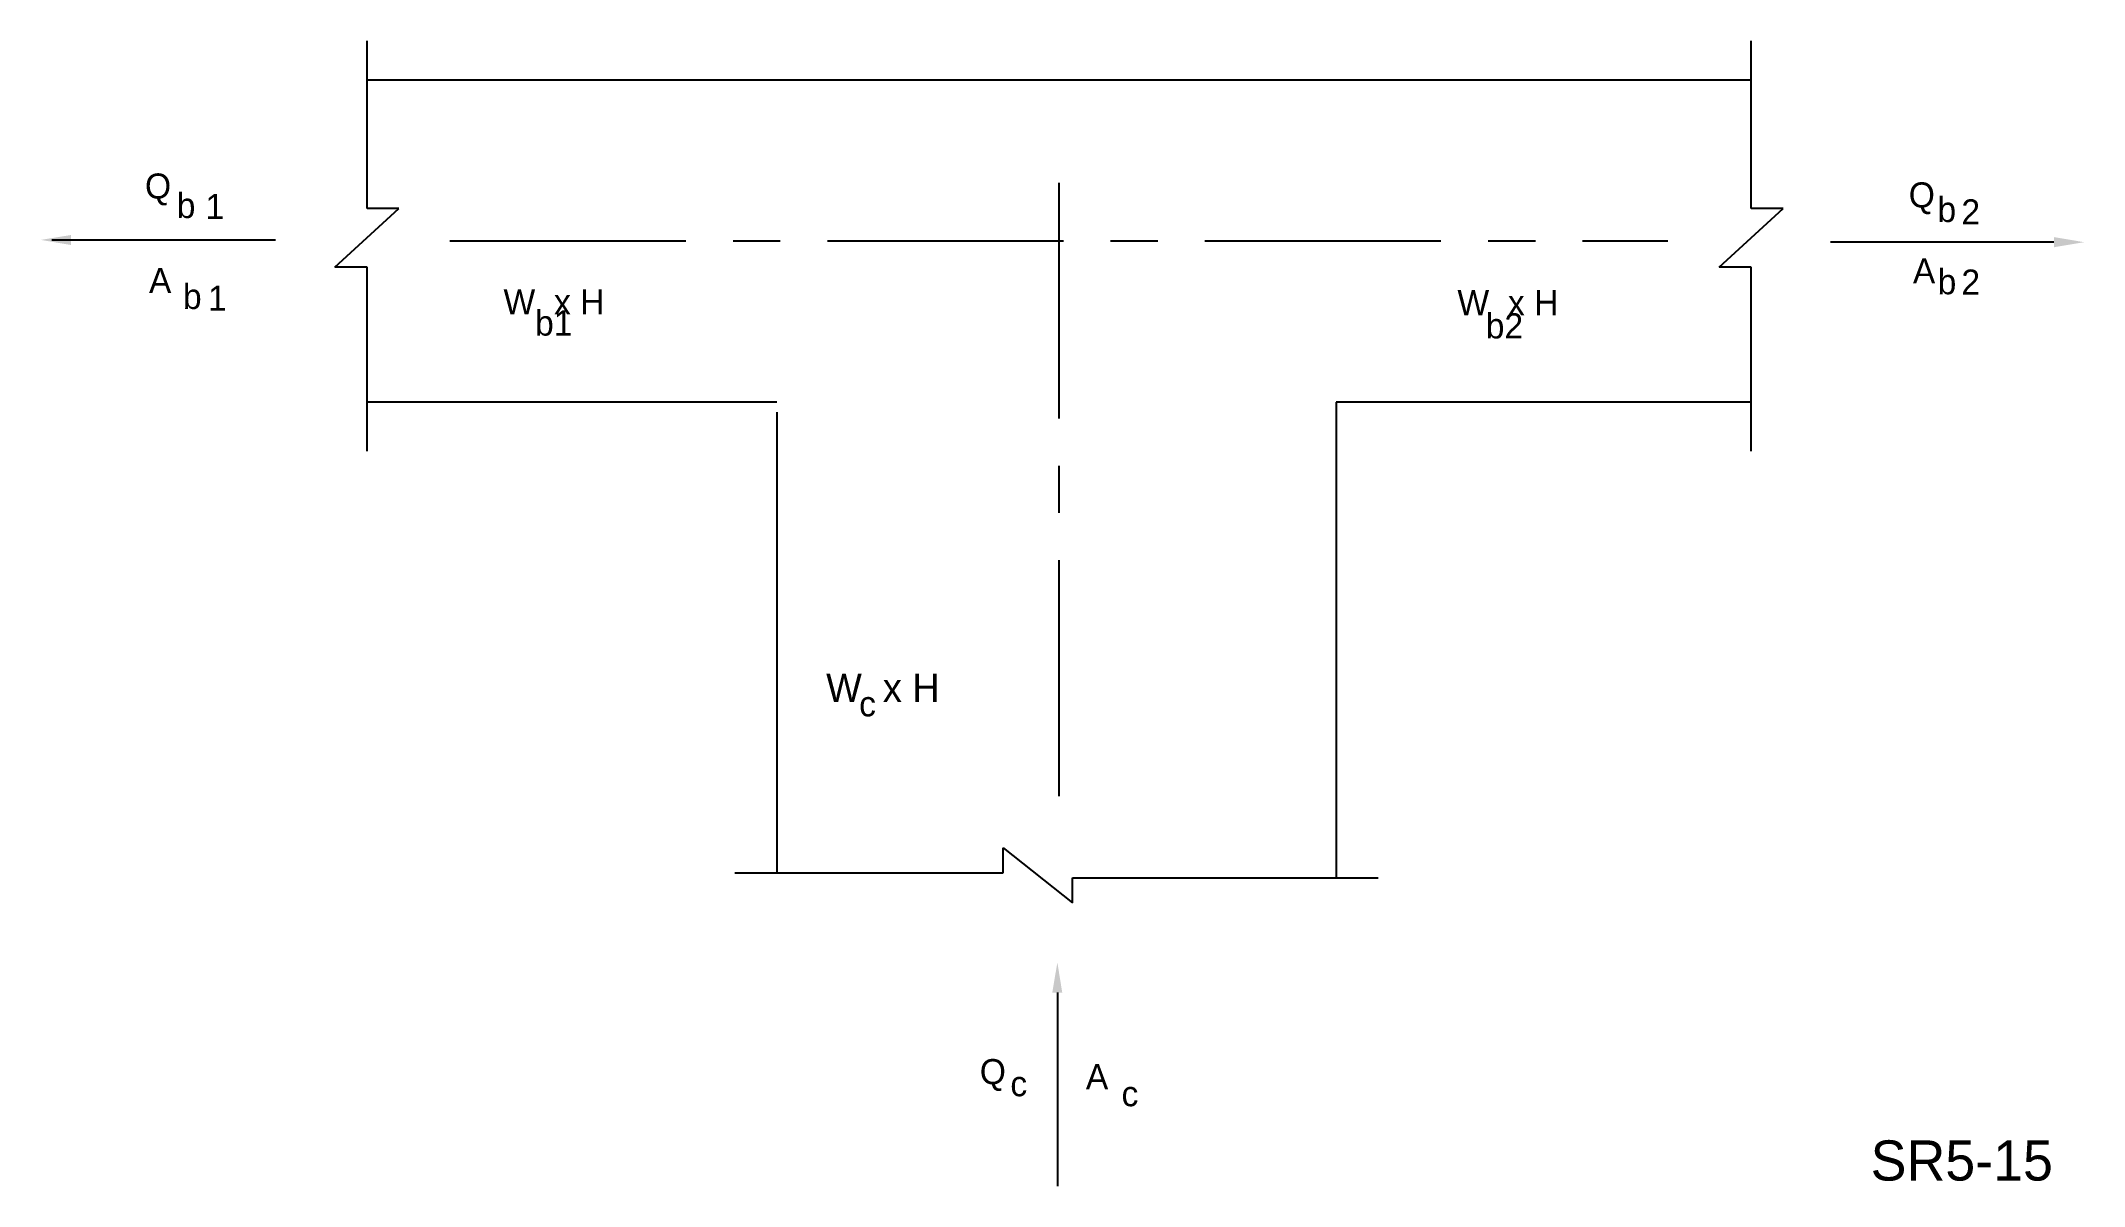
# Model space of a CAD drawing. Extents: x 0.3 to 11.1, y 0.8 to 6.9.
import ezdxf

# ---------------------------------------------------------------- set-up
doc = ezdxf.new("R2010")
doc.units = 0
doc.header["$MEASUREMENT"] = 0
doc.linetypes.add('CENTER', pattern=[2, 1.25, -0.25, 0.25, -0.25])
doc.layers.get('0').update_dxf_attribs({"linetype": 'CONTINUOUS'})
doc.layers.add('CENTER', color=7, linetype='CENTER')
doc.layers.add('NUMBER', color=7, linetype='CONTINUOUS')
doc.styles.add('ROMANS', font='txt', dxfattribs={"height": 0.15})

msp = doc.modelspace()

# ---------------------------------------------------------------- linework, layer by layer
for p, q in [((2.016, 6.013), (2.016, 6.901)), ((9.348, 6.013), (9.348, 6.901)), ((2.016, 6.694), (9.348, 6.694)), ((1.846, 5.702), (2.185, 6.013)), ((2.185, 6.013), (2.016, 6.013)), ((9.178, 5.702), (9.517, 6.013)), ((9.517, 6.013), (9.348, 6.013)), ((0.346, 5.846), (1.531, 5.846)), ((10.952, 5.834), (9.769, 5.834)), ((2.016, 5.702), (1.846, 5.702)), ((2.016, 4.727), (2.016, 5.702)), ((9.348, 5.702), (9.178, 5.702)), ((9.348, 4.727), (9.348, 5.702)), ((4.187, 4.986), (2.016, 4.986)), ((7.15, 4.986), (7.15, 2.465)), ((9.348, 4.986), (7.15, 4.986)), ((4.187, 4.934), (4.187, 2.492)), ((5.386, 2.624), (5.754, 2.333)), ((5.386, 2.492), (5.386, 2.624)), ((3.965, 2.492), (5.386, 2.492)), ((5.754, 2.465), (7.373, 2.465)), ((5.754, 2.333), (5.754, 2.465)), ((5.673, 1.857), (5.673, 0.832))]:
    msp.add_line(p, q)
for points in [[(0.448, 5.819), (0.448, 5.872), (0.288, 5.846)], [(10.952, 5.861), (10.952, 5.807), (11.112, 5.834)], [(5.646, 1.857), (5.699, 1.857), (5.673, 2.017)]]:
    msp.add_solid(points)
at = {"layer": 'CENTER'}
for p, q in [((5.681, 6.149), (5.681, 2.885)), ((2.455, 5.841), (8.906, 5.841))]:
    msp.add_line(p, q, dxfattribs=at)

# ---------------------------------------------------------------- texts
at = {"style": 'ROMANS'}
for s, height, p in [('Q', 0.133, (0.84, 6.065)), ('b', 0.133, (1.008, 5.962)), ('1', 0.133, (1.161, 5.957)), ('Q', 0.133, (10.183, 6.018)), ('b', 0.133, (10.335, 5.941)), ('2', 0.133, (10.462, 5.928)), ('A', 0.133, (10.205, 5.615)), ('A', 0.133, (0.861, 5.564)), ('b', 0.133, (10.336, 5.558)), ('2', 0.133, (10.462, 5.556)), ('b', 0.133, (1.041, 5.48)), ('1', 0.133, (1.174, 5.471)), ('W  x H', 0.1334, (2.739, 5.451)), ('W  x H', 0.1334, (7.792, 5.447)), ('b1', 0.1334, (2.906, 5.339)), ('b2', 0.1334, (7.942, 5.324)), ('W  x H', 0.15, (4.448, 3.398)), ('c', 0.133, (4.623, 3.321)), ('Q', 0.133, (5.262, 1.372)), ('c', 0.133, (5.424, 1.308)), ('A', 0.133, (5.824, 1.345)), ('c', 0.133, (6.013, 1.255))]:
    msp.add_text(s, height=height, dxfattribs=at).set_placement(p)
at = {"layer": 'NUMBER', "style": 'ROMANS'}
msp.add_text('SR5-15', height=0.213, dxfattribs=at).set_placement((9.981, 0.861))

doc.saveas('drawing.dxf')
